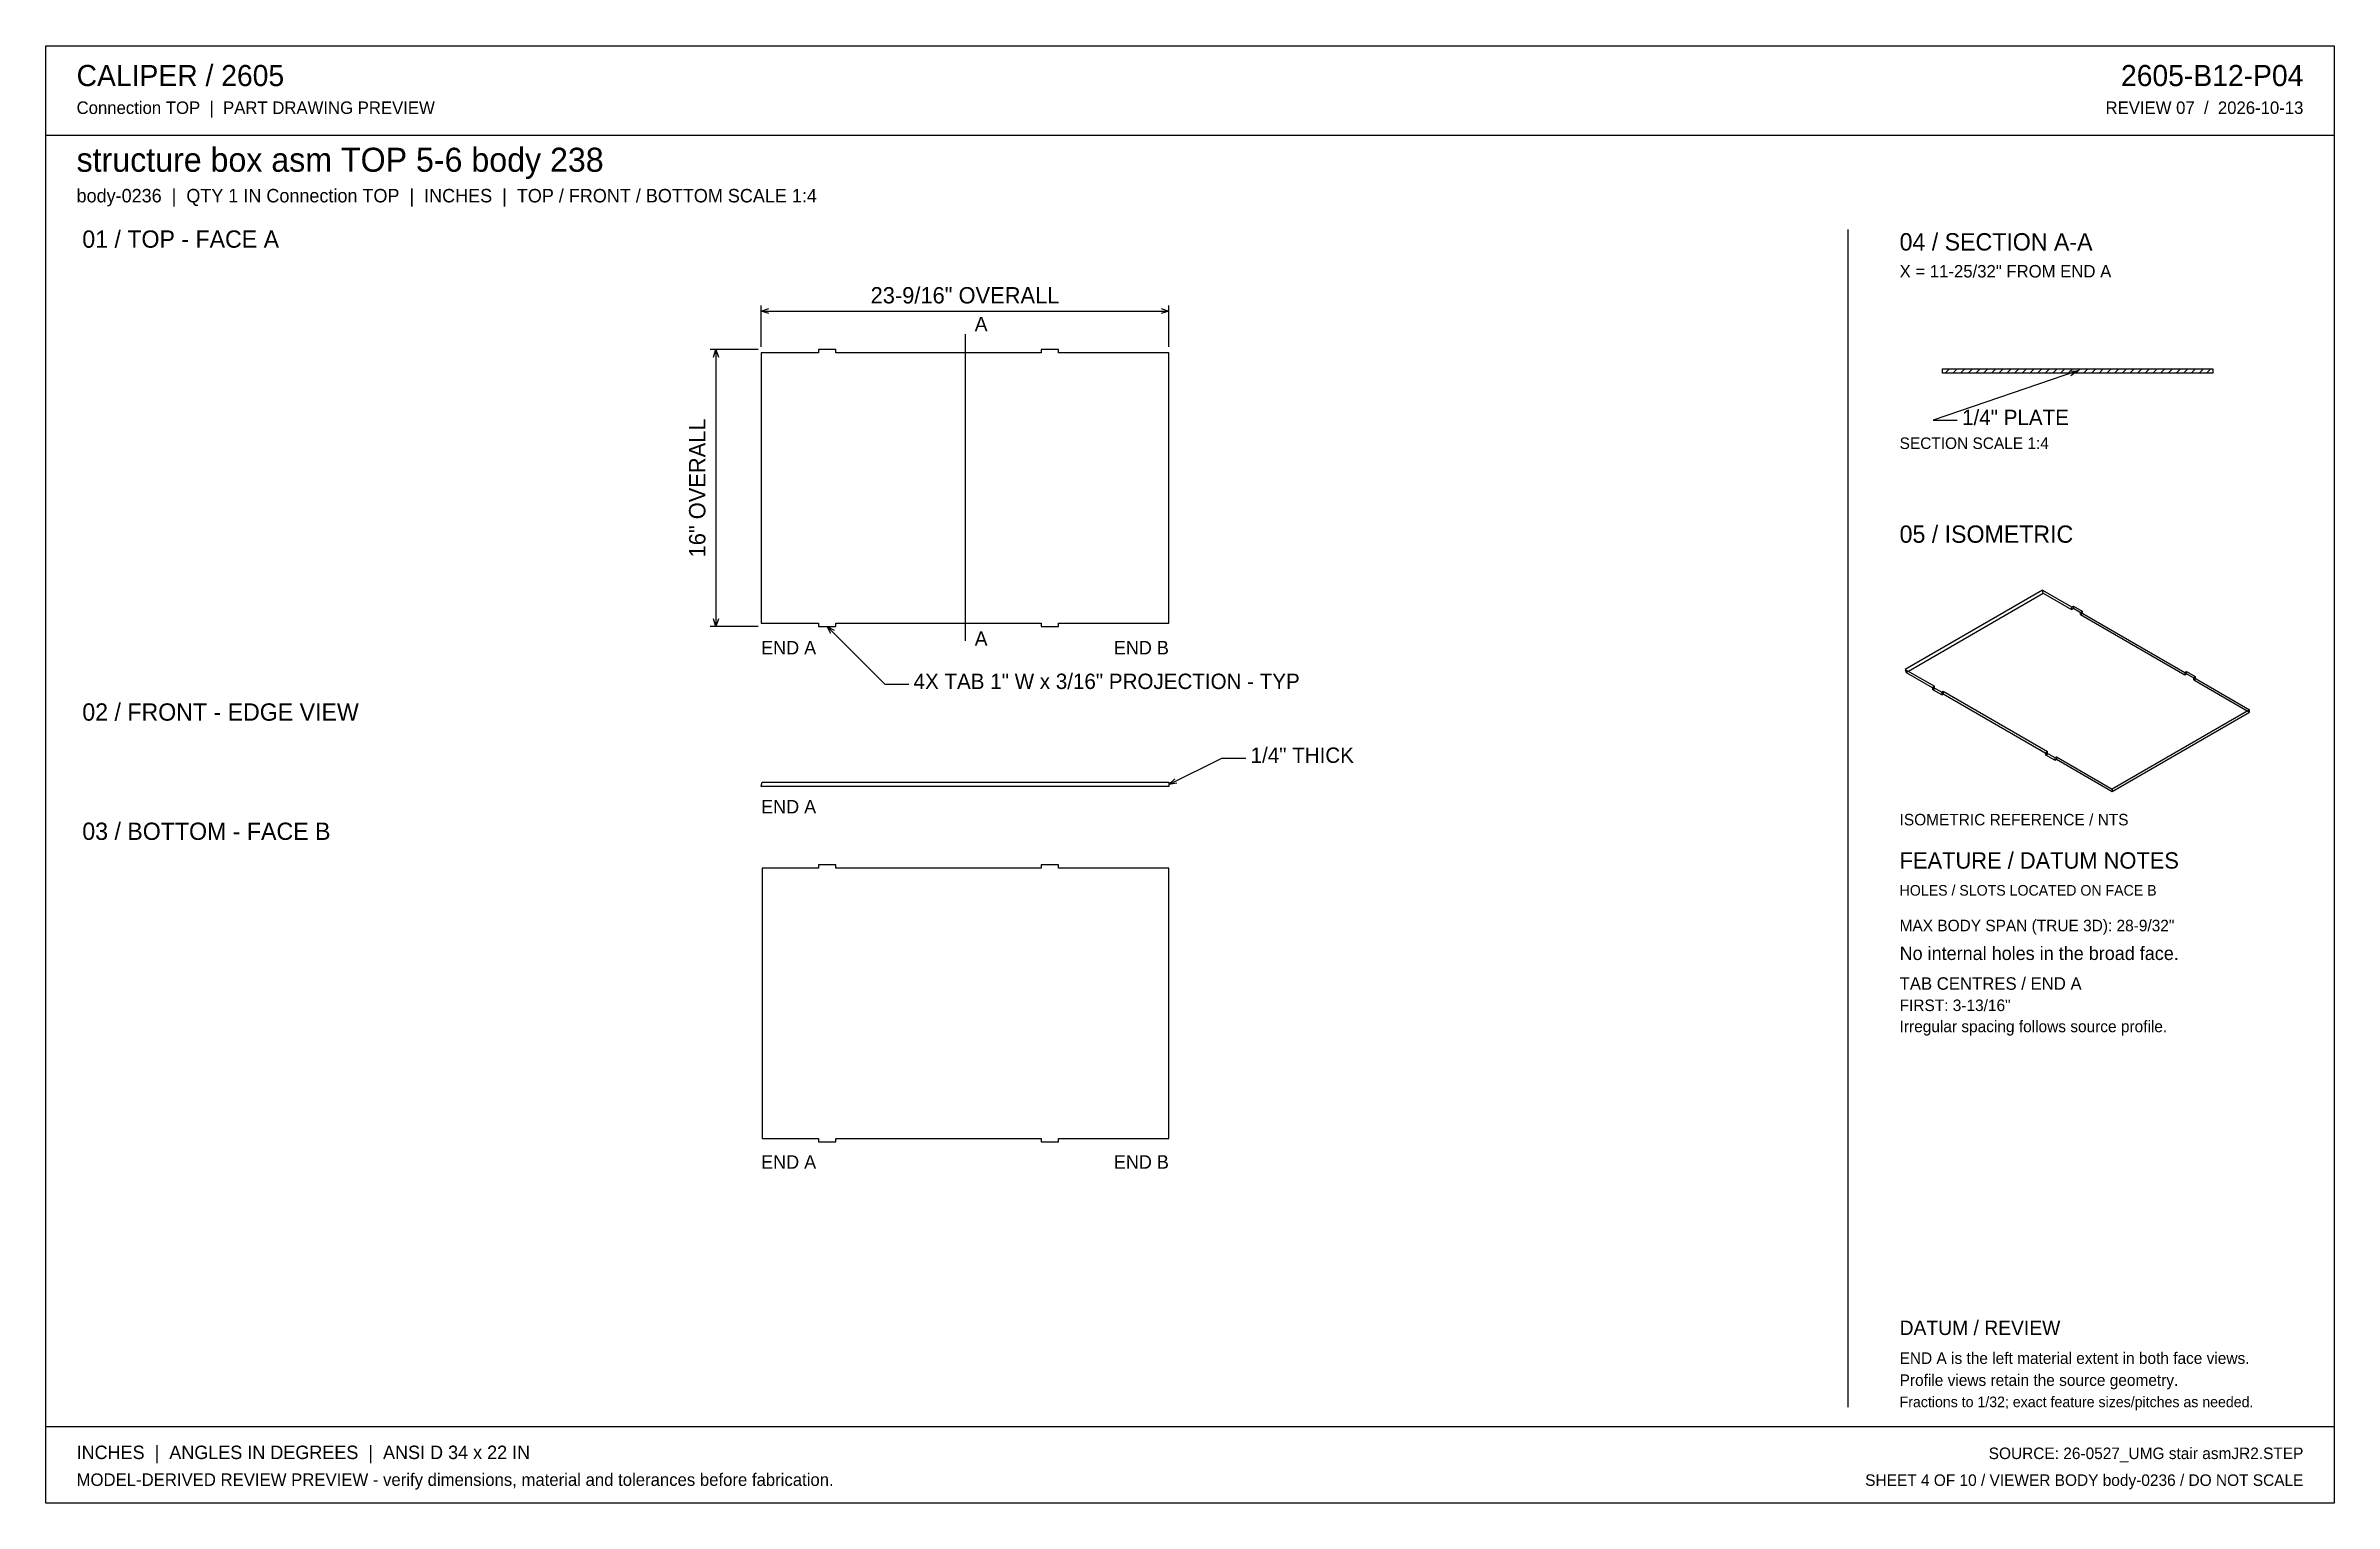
# Model space of a CAD drawing. Header units: inches. Extents: x 2 to 134, y 2 to 86.
import ezdxf
from ezdxf.enums import TextEntityAlignment as Align

# ---------------------------------------------------------------- set-up
doc = ezdxf.new("R2010")
doc.units = ezdxf.units.IN
doc.header["$MEASUREMENT"] = 0

msp = doc.modelspace()

# ---------------------------------------------------------------- linework, layer by layer
at = {"layer": 'ANNOTATION'}
for p, q in [((43.22, 68.72), (43.22, 71.11)), ((43.22, 70.78), (43.66, 70.92)), ((43.22, 70.78), (66.78, 70.78)), ((43.66, 70.64), (43.22, 70.78)), ((66.34, 70.92), (66.78, 70.78)), ((66.78, 70.78), (66.34, 70.64)), ((66.78, 68.72), (66.78, 71.11)), ((55, 69.44), (55, 51.72)), ((43.05, 68.56), (40.27, 68.56)), ((40.47, 68.11), (40.61, 68.56)), ((40.61, 68.56), (40.61, 52.56)), ((40.61, 68.56), (40.75, 68.11)), ((119.28, 67.32), (110.94, 64.47)), ((118.81, 67.31), (119.28, 67.32)), ((119.28, 67.32), (118.9, 67.04)), ((110.94, 64.47), (112.33, 64.47)), ((40.61, 52.56), (40.47, 53)), ((40.75, 53), (40.61, 52.56)), ((43.05, 52.56), (40.27, 52.56)), ((47.03, 52.56), (50.36, 49.22)), ((47.25, 52.14), (47.03, 52.56)), ((47.03, 52.56), (47.44, 52.34)), ((50.36, 49.22), (51.75, 49.22)), ((66.78, 43.43), (69.84, 44.94)), ((66.78, 43.43), (67.12, 43.75)), ((69.84, 44.94), (71.23, 44.94)), ((67.24, 43.5), (66.78, 43.43))]:
    msp.add_line(p, q, dxfattribs=at)
at = {"layer": 'OUTLINE'}
for p, q in [((1.89, 86.11), (134.11, 86.11)), ((1.89, 1.89), (1.89, 86.11)), ((134.11, 86.11), (134.11, 1.89)), ((1.89, 80.94), (134.11, 80.94)), ((106, 75.5), (106, 7.44)), ((46.53, 68.37), (43.22, 68.37)), ((43.22, 68.37), (43.22, 52.74)), ((47.53, 68.56), (46.53, 68.56)), ((46.53, 68.56), (46.53, 68.37)), ((47.53, 68.37), (47.53, 68.56)), ((59.41, 68.37), (47.53, 68.37)), ((60.41, 68.56), (59.41, 68.56)), ((59.41, 68.56), (59.41, 68.37)), ((60.41, 68.37), (60.41, 68.56)), ((66.78, 68.37), (60.41, 68.37)), ((66.78, 52.74), (66.78, 68.37)), ((111.47, 67.44), (127.09, 67.44)), ((111.47, 67.19), (111.47, 67.44)), ((111.63, 67.19), (111.88, 67.44)), ((112.08, 67.19), (112.33, 67.44)), ((112.52, 67.19), (112.77, 67.44)), ((112.97, 67.19), (113.22, 67.44)), ((113.41, 67.19), (113.66, 67.44)), ((113.85, 67.19), (114.1, 67.44)), ((114.3, 67.19), (114.55, 67.44)), ((114.74, 67.19), (114.99, 67.44)), ((115.19, 67.19), (115.44, 67.44)), ((115.63, 67.19), (115.88, 67.44)), ((116.08, 67.19), (116.33, 67.44)), ((116.52, 67.19), (116.77, 67.44)), ((116.97, 67.19), (117.22, 67.44)), ((117.41, 67.19), (117.66, 67.44)), ((117.85, 67.19), (118.1, 67.44)), ((118.3, 67.19), (118.55, 67.44)), ((118.74, 67.19), (118.99, 67.44)), ((119.19, 67.19), (119.44, 67.44)), ((119.63, 67.19), (119.88, 67.44)), ((120.08, 67.19), (120.33, 67.44)), ((120.52, 67.19), (120.77, 67.44)), ((120.97, 67.19), (121.22, 67.44)), ((121.41, 67.19), (121.66, 67.44)), ((121.85, 67.19), (122.1, 67.44)), ((122.3, 67.19), (122.55, 67.44)), ((122.74, 67.19), (122.99, 67.44)), ((123.19, 67.19), (123.44, 67.44)), ((123.63, 67.19), (123.88, 67.44)), ((124.08, 67.19), (124.33, 67.44)), ((124.52, 67.19), (124.77, 67.44)), ((124.97, 67.19), (125.22, 67.44)), ((125.41, 67.19), (125.66, 67.44)), ((125.85, 67.19), (126.1, 67.44)), ((126.3, 67.19), (126.55, 67.44)), ((126.74, 67.19), (126.99, 67.44)), ((127.09, 67.44), (127.09, 67.19)), ((127.09, 67.19), (111.47, 67.19)), ((117.26, 54.65), (109.33, 50.07)), ((109.37, 49.9), (117.3, 54.48)), ((117.26, 54.65), (118.94, 53.68)), ((117.3, 54.48), (117.26, 54.65)), ((117.3, 54.48), (118.94, 53.53)), ((118.94, 53.68), (119.04, 53.73)), ((118.94, 53.68), (118.94, 53.53)), ((118.94, 53.53), (119.04, 53.59)), ((119.04, 53.73), (119.55, 53.44)), ((119.04, 53.59), (119.04, 53.73)), ((119.55, 53.29), (119.04, 53.59)), ((119.45, 53.38), (119.55, 53.44)), ((119.45, 53.24), (119.45, 53.38)), ((119.45, 53.38), (125.48, 49.9)), ((119.45, 53.24), (119.55, 53.29)), ((119.45, 53.24), (125.48, 49.76)), ((119.55, 53.44), (119.55, 53.29)), ((43.22, 52.74), (46.53, 52.74)), ((46.53, 52.74), (46.53, 52.56)), ((46.53, 52.56), (47.53, 52.56)), ((47.53, 52.56), (47.53, 52.74)), ((47.53, 52.74), (59.41, 52.74)), ((59.41, 52.74), (59.41, 52.56)), ((59.41, 52.56), (60.41, 52.56)), ((60.41, 52.56), (60.41, 52.74)), ((60.41, 52.74), (66.78, 52.74)), ((109.33, 50.07), (109.37, 49.9)), ((109.33, 50.07), (111.01, 49.1)), ((109.37, 49.9), (111.01, 48.95)), ((110.92, 49.04), (111.01, 49.1)), ((110.92, 48.9), (110.92, 49.04)), ((110.92, 49.04), (111.43, 48.75)), ((110.92, 48.9), (111.01, 48.95)), ((111.01, 48.95), (111.01, 49.1)), ((125.48, 49.9), (125.57, 49.96)), ((125.48, 49.9), (125.48, 49.76)), ((125.48, 49.76), (125.57, 49.81)), ((125.57, 49.96), (126.08, 49.67)), ((125.57, 49.81), (125.57, 49.96)), ((126.08, 49.52), (125.57, 49.81)), ((125.99, 49.61), (126.08, 49.67)), ((125.99, 49.61), (129.22, 47.74)), ((125.99, 49.47), (125.99, 49.61)), ((125.99, 49.47), (126.08, 49.52)), ((125.99, 49.47), (129.22, 47.6)), ((126.08, 49.67), (126.08, 49.52)), ((111.43, 48.6), (110.92, 48.9)), ((111.43, 48.75), (111.52, 48.81)), ((111.43, 48.75), (111.43, 48.6)), ((111.43, 48.6), (111.52, 48.66)), ((111.52, 48.81), (117.55, 45.33)), ((111.52, 48.81), (111.52, 48.66)), ((111.52, 48.66), (117.55, 45.18)), ((129.22, 47.74), (121.29, 43.16)), ((129.22, 47.6), (129.22, 47.74)), ((121.29, 43.02), (129.22, 47.6)), ((117.45, 45.27), (117.55, 45.33)), ((117.45, 45.27), (117.96, 44.98)), ((117.45, 45.12), (117.45, 45.27)), ((117.45, 45.12), (117.55, 45.18)), ((117.96, 44.83), (117.45, 45.12)), ((117.55, 45.18), (117.55, 45.33)), ((117.96, 44.98), (118.06, 45.03)), ((117.96, 44.98), (117.96, 44.83)), ((118.06, 45.03), (118.06, 44.89)), ((118.06, 45.03), (121.29, 43.16)), ((117.96, 44.83), (118.06, 44.89)), ((118.06, 44.89), (121.29, 43.02)), ((43.22, 43.31), (43.29, 43.56)), ((66.78, 43.31), (43.22, 43.31)), ((43.29, 43.56), (66.78, 43.56)), ((66.78, 43.56), (66.78, 43.31)), ((121.29, 43.16), (121.29, 43.02)), ((46.53, 38.59), (43.29, 38.59)), ((43.29, 38.59), (43.29, 22.97)), ((47.53, 38.78), (46.53, 38.78)), ((46.53, 38.78), (46.53, 38.59)), ((47.53, 38.59), (47.53, 38.78)), ((59.41, 38.59), (47.53, 38.59)), ((60.41, 38.78), (59.41, 38.78)), ((59.41, 38.78), (59.41, 38.59)), ((60.41, 38.59), (60.41, 38.78)), ((66.78, 38.59), (60.41, 38.59)), ((66.78, 22.97), (66.78, 38.59)), ((43.29, 22.97), (46.53, 22.97)), ((46.53, 22.97), (46.53, 22.78)), ((46.53, 22.78), (47.53, 22.78)), ((47.53, 22.78), (47.53, 22.97)), ((47.53, 22.97), (59.41, 22.97)), ((59.41, 22.97), (59.41, 22.78)), ((59.41, 22.78), (60.41, 22.78)), ((60.41, 22.78), (60.41, 22.97)), ((60.41, 22.97), (66.78, 22.97)), ((1.89, 6.33), (134.11, 6.33)), ((134.11, 1.89), (1.89, 1.89))]:
    msp.add_line(p, q, dxfattribs=at)

# ---------------------------------------------------------------- texts
at = {"layer": 'ANNOTATION'}
for s, height, p in [('CALIPER / 2605', 1.2222, (3.67, 83.78)), ('Connection TOP  |  PART DRAWING PREVIEW', 0.7222, (3.67, 82.17)), ('structure box asm TOP 5-6 body 238', 1.3889, (3.67, 78.83)), ('body-0236  |  QTY 1 IN Connection TOP  |  INCHES  |  TOP / FRONT / BOTTOM SCALE 1:4', 0.7778, (3.67, 77.06)), ('01 / TOP - FACE A', 1, (4, 74.44)), ('04 / SECTION A-A', 1, (109, 74.28)), ('X = 11-25/32" FROM END A', 0.7222, (109, 72.72)), ('A', 0.833, (55.56, 69.61)), ('1/4" PLATE', 0.889, (112.61, 64.19)), ('SECTION SCALE 1:4', 0.6667, (109, 62.81)), ('05 / ISOMETRIC', 1, (109, 57.39)), ('END A', 0.778, (43.22, 50.94)), ('A', 0.833, (55.56, 51.44)), ('4X TAB 1" W x 3/16" PROJECTION - TYP', 0.8889, (52.03, 48.94)), ('02 / FRONT - EDGE VIEW', 1, (4, 47.11)), ('1/4" THICK', 0.889, (71.5, 44.67)), ('END A', 0.778, (43.22, 41.75)), ('03 / BOTTOM - FACE B', 1, (4, 40.22)), ('ISOMETRIC REFERENCE / NTS', 0.6667, (109, 41.06)), ('FEATURE / DATUM NOTES', 0.9444, (109, 38.56)), ('HOLES / SLOTS LOCATED ON FACE B', 0.6111, (109, 37)), ('MAX BODY SPAN (TRUE 3D): 28-9/32"', 0.6667, (109, 34.94)), ('No internal holes in the broad face.', 0.7778, (109, 33.28)), ('TAB CENTRES / END A', 0.7222, (109, 31.56)), ('FIRST: 3-13/16"', 0.6667, (109, 30.33)), ('Irregular spacing follows source profile.', 0.6667, (109, 29.11)), ('END A', 0.778, (43.22, 21.22)), ('DATUM / REVIEW', 0.8333, (109, 11.61)), ('END A is the left material extent in both face views.', 0.6667, (109, 9.94)), ('Profile views retain the source geometry.', 0.6667, (109, 8.67)), ('Fractions to 1/32; exact feature sizes/pitches as needed.', 0.6111, (109, 7.44)), ('INCHES  |  ANGLES IN DEGREES  |  ANSI D 34 x 22 IN', 0.7778, (3.67, 4.44)), ('MODEL-DERIVED REVIEW PREVIEW - verify dimensions, material and tolerances before fabrication.', 0.7222, (3.67, 2.89))]:
    msp.add_text(s, height=height, dxfattribs=at).set_placement(p)
for s, height, p in [('2605-B12-P04', 1.2222, (132.33, 83.78)), ('REVIEW 07  /  2026-10-13', 0.7222, (132.33, 82.17)), ('END B', 0.778, (66.78, 50.94)), ('END B', 0.778, (66.78, 21.22)), ('SOURCE: 26-0527_UMG stair asmJR2.STEP', 0.6667, (132.33, 4.44)), ('SHEET 4 OF 10 / VIEWER BODY body-0236 / DO NOT SCALE', 0.6667, (132.33, 2.89))]:
    msp.add_text(s, height=height, dxfattribs=at).set_placement(p, align=Align.RIGHT)
msp.add_text('23-9/16" OVERALL', height=0.9444, dxfattribs=at).set_placement((55, 71.22), align=Align.CENTER)
msp.add_text('16" OVERALL', height=0.9444, rotation=90, dxfattribs=at).set_placement((40, 60.56), align=Align.CENTER)

doc.saveas('drawing.dxf')
